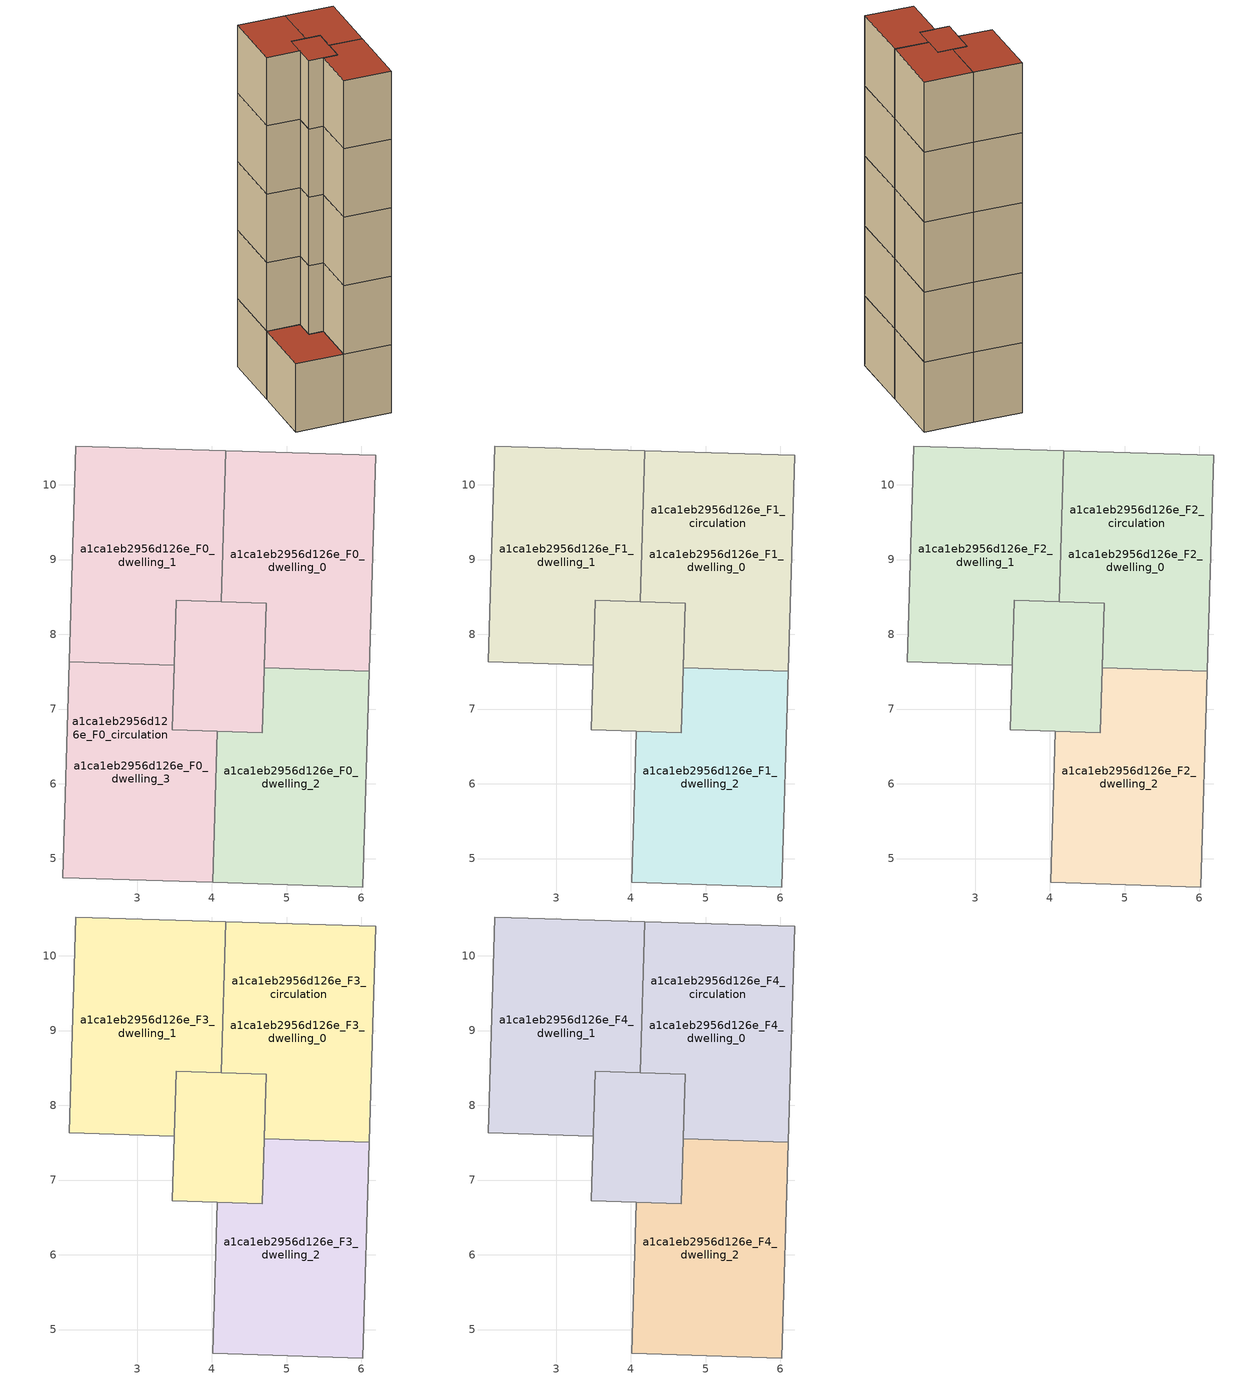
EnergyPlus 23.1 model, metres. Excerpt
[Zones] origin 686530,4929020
a1ca1eb2956d126e_F0_dwelling_0
 floor ground (EU_floor_Construction): 4.73,8.42 4.67,6.68 3.47,6.72 3.52,8.45 4.12,8.44 z0; 6.19,10.4 6.1,7.51 4.7,7.55 4.73,8.42 4.12,8.44 4.19,10.46 z0
 wall adiabatic (EU_wall_Construction): 4.12,8.44 4.73,8.42 4.7,7.55 / 6.1,7.51 6.19,10.4 4.19,10.46 z0:3
 wall to a1ca1eb2956d126e_F0_dwelling_1 (EU_wall_Construction): 4.19,10.46 4.12,8.44 z0:3
 wall to a1ca1eb2956d126e_F0_dwelling_2 (EU_wall_Construction): 4.7,7.55 6.1,7.51 z0:3
a1ca1eb2956d126e_F0_dwelling_1
 floor ground (EU_floor_Construction): 4.73,8.42 4.67,6.68 3.47,6.72 3.5,7.59 3.52,8.45 4.12,8.44 z0; 4.19,10.46 4.12,8.44 3.52,8.45 3.5,7.59 2.09,7.63 2.18,10.52 z0
 wall adiabatic (EU_wall_Construction): 4.19,10.46 2.18,10.52 2.09,7.63 / 3.5,7.59 3.52,8.45 4.12,8.44 z0:3
 wall to a1ca1eb2956d126e_F0_dwelling_3 (EU_wall_Construction): 2.09,7.63 3.5,7.59 z0:3
a1ca1eb2956d126e_F0_dwelling_2
 floor ground (EU_floor_Construction): 6.1,7.51 6.01,4.62 4.01,4.68 4.07,6.7 4.67,6.68 4.7,7.55 z0
 wall adiabatic (EU_wall_Construction): 4.7,7.55 4.67,6.68 4.07,6.7 4.01,4.68 6.01,4.62 6.1,7.51 z0:3
a1ca1eb2956d126e_F0_dwelling_3
 floor ground (EU_floor_Construction): 3.5,7.59 3.47,6.72 4.07,6.7 4.01,4.68 2.01,4.74 2.09,7.63 z0; 4.73,8.42 4.67,6.68 3.47,6.72 3.5,7.59 3.52,8.45 z0
 wall adiabatic (EU_wall_Construction): 2.09,7.63 2.01,4.74 4.01,4.68 4.07,6.7 3.47,6.72 3.5,7.59 z0:3
 roof outside (EU_roof_Construction): 4.67,6.68 4.73,8.42 3.52,8.45 3.5,7.59 3.47,6.72 z3; 4.01,4.68 4.07,6.7 3.47,6.72 3.5,7.59 2.09,7.63 2.01,4.74 z3
a1ca1eb2956d126e_F0_circulation
 floor ground (EU_floor_Construction): 4.73,8.42 4.67,6.68 3.47,6.72 3.5,7.59 3.52,8.45 4.12,8.44 z0; 6.19,10.4 6.1,7.51 4.7,7.55 4.73,8.42 4.12,8.44 4.19,10.46 z0; 4.19,10.46 4.12,8.44 3.52,8.45 3.5,7.59 2.09,7.63 2.18,10.52 z0; 3.5,7.59 3.47,6.72 4.07,6.7 4.01,4.68 2.01,4.74 2.09,7.63 z0
 wall adiabatic (EU_wall_Construction): 3.47,6.72 4.67,6.68 4.73,8.42 3.52,8.45 3.47,6.72 z0:3
 roof outside (EU_floor_Construction): 4.01,4.68 4.07,6.7 3.47,6.72 3.5,7.59 2.09,7.63 2.01,4.74 z3
a1ca1eb2956d126e_F1_dwelling_0
 floor outside (EU_floor_Construction): 6.19,10.4 6.1,7.51 4.7,7.55 4.73,8.42 4.12,8.44 4.19,10.46 z3
 floor to a1ca1eb2956d126e_F0_dwelling_0 (EU_floor_Construction): 4.73,8.42 4.67,6.68 3.47,6.72 3.52,8.45 4.12,8.44 z3
 wall adiabatic (EU_wall_Construction): 4.12,8.44 4.73,8.42 4.7,7.55 / 6.1,7.51 6.19,10.4 4.19,10.46 z3:6
 wall to a1ca1eb2956d126e_F1_dwelling_1 (EU_wall_Construction): 4.19,10.46 4.12,8.44 z3:6
 wall to a1ca1eb2956d126e_F1_dwelling_2 (EU_wall_Construction): 4.7,7.55 6.1,7.51 z3:6
a1ca1eb2956d126e_F1_dwelling_1
 floor to a1ca1eb2956d126e_F0_dwelling_1 (EU_floor_Construction): 4.73,8.42 4.67,6.68 3.47,6.72 3.5,7.59 3.52,8.45 4.12,8.44 z3; 4.19,10.46 4.12,8.44 3.52,8.45 3.5,7.59 2.09,7.63 2.18,10.52 z3
 wall adiabatic (EU_wall_Construction): 4.19,10.46 2.18,10.52 2.09,7.63 3.5,7.59 3.52,8.45 4.12,8.44 z3:6
a1ca1eb2956d126e_F1_dwelling_2
 floor to a1ca1eb2956d126e_F0_dwelling_2 (EU_floor_Construction): 6.1,7.51 6.01,4.62 4.01,4.68 4.07,6.7 4.67,6.68 4.7,7.55 z3
 wall adiabatic (EU_wall_Construction): 4.7,7.55 4.67,6.68 4.07,6.7 4.01,4.68 6.01,4.62 6.1,7.51 z3:6
a1ca1eb2956d126e_F1_circulation
 floor outside (EU_floor_Construction): 4.73,8.42 4.67,6.68 3.47,6.72 3.5,7.59 3.52,8.45 4.12,8.44 z3; 4.19,10.46 4.12,8.44 3.52,8.45 3.5,7.59 2.09,7.63 2.18,10.52 z3
 floor to a1ca1eb2956d126e_F0_circulation (EU_floor_Construction): 6.19,10.4 6.1,7.51 4.7,7.55 4.73,8.42 4.12,8.44 4.19,10.46 z3
 wall adiabatic (EU_wall_Construction): 3.47,6.72 4.67,6.68 4.73,8.42 3.52,8.45 3.47,6.72 z3:6
a1ca1eb2956d126e_F2_dwelling_0
 floor outside (EU_floor_Construction): 6.19,10.4 6.1,7.51 4.7,7.55 4.73,8.42 4.12,8.44 4.19,10.46 z6
 floor to a1ca1eb2956d126e_F1_dwelling_0 (EU_floor_Construction): 4.73,8.42 4.67,6.68 3.47,6.72 3.52,8.45 4.12,8.44 z6
 wall adiabatic (EU_wall_Construction): 4.12,8.44 4.73,8.42 4.7,7.55 / 6.1,7.51 6.19,10.4 4.19,10.46 z6:9
 wall to a1ca1eb2956d126e_F2_dwelling_1 (EU_wall_Construction): 4.19,10.46 4.12,8.44 z6:9
 wall to a1ca1eb2956d126e_F2_dwelling_2 (EU_wall_Construction): 4.7,7.55 6.1,7.51 z6:9
a1ca1eb2956d126e_F2_dwelling_1
 floor to a1ca1eb2956d126e_F1_dwelling_1 (EU_floor_Construction): 4.73,8.42 4.67,6.68 3.47,6.72 3.5,7.59 3.52,8.45 4.12,8.44 z6; 4.19,10.46 4.12,8.44 3.52,8.45 3.5,7.59 2.09,7.63 2.18,10.52 z6
 wall adiabatic (EU_wall_Construction): 4.19,10.46 2.18,10.52 2.09,7.63 3.5,7.59 3.52,8.45 4.12,8.44 z6:9
a1ca1eb2956d126e_F2_dwelling_2
 floor to a1ca1eb2956d126e_F1_dwelling_2 (EU_floor_Construction): 6.1,7.51 6.01,4.62 4.01,4.68 4.07,6.7 4.67,6.68 4.7,7.55 z6
 wall adiabatic (EU_wall_Construction): 4.7,7.55 4.67,6.68 4.07,6.7 4.01,4.68 6.01,4.62 6.1,7.51 z6:9
a1ca1eb2956d126e_F2_circulation
 floor outside (EU_floor_Construction): 4.73,8.42 4.67,6.68 3.47,6.72 3.5,7.59 3.52,8.45 4.12,8.44 z6; 4.19,10.46 4.12,8.44 3.52,8.45 3.5,7.59 2.09,7.63 2.18,10.52 z6
 floor to a1ca1eb2956d126e_F1_circulation (EU_floor_Construction): 6.19,10.4 6.1,7.51 4.7,7.55 4.73,8.42 4.12,8.44 4.19,10.46 z6
 wall adiabatic (EU_wall_Construction): 3.47,6.72 4.67,6.68 4.73,8.42 3.52,8.45 3.47,6.72 z6:9
a1ca1eb2956d126e_F3_dwelling_0
 floor outside (EU_floor_Construction): 6.19,10.4 6.1,7.51 4.7,7.55 4.73,8.42 4.12,8.44 4.19,10.46 z9
 floor to a1ca1eb2956d126e_F2_dwelling_0 (EU_floor_Construction): 4.73,8.42 4.67,6.68 3.47,6.72 3.52,8.45 4.12,8.44 z9
 wall adiabatic (EU_wall_Construction): 4.12,8.44 4.73,8.42 4.7,7.55 / 6.1,7.51 6.19,10.4 4.19,10.46 z9:12
 wall to a1ca1eb2956d126e_F3_dwelling_1 (EU_wall_Construction): 4.19,10.46 4.12,8.44 z9:12
 wall to a1ca1eb2956d126e_F3_dwelling_2 (EU_wall_Construction): 4.7,7.55 6.1,7.51 z9:12
a1ca1eb2956d126e_F3_dwelling_1
 floor to a1ca1eb2956d126e_F2_dwelling_1 (EU_floor_Construction): 4.73,8.42 4.67,6.68 3.47,6.72 3.5,7.59 3.52,8.45 4.12,8.44 z9; 4.19,10.46 4.12,8.44 3.52,8.45 3.5,7.59 2.09,7.63 2.18,10.52 z9
 wall adiabatic (EU_wall_Construction): 4.19,10.46 2.18,10.52 2.09,7.63 3.5,7.59 3.52,8.45 4.12,8.44 z9:12
a1ca1eb2956d126e_F3_dwelling_2
 floor to a1ca1eb2956d126e_F2_dwelling_2 (EU_floor_Construction): 6.1,7.51 6.01,4.62 4.01,4.68 4.07,6.7 4.67,6.68 4.7,7.55 z9
 wall adiabatic (EU_wall_Construction): 4.7,7.55 4.67,6.68 4.07,6.7 4.01,4.68 6.01,4.62 6.1,7.51 z9:12
a1ca1eb2956d126e_F3_circulation
 floor outside (EU_floor_Construction): 4.73,8.42 4.67,6.68 3.47,6.72 3.5,7.59 3.52,8.45 4.12,8.44 z9; 4.19,10.46 4.12,8.44 3.52,8.45 3.5,7.59 2.09,7.63 2.18,10.52 z9
 floor to a1ca1eb2956d126e_F2_circulation (EU_floor_Construction): 6.19,10.4 6.1,7.51 4.7,7.55 4.73,8.42 4.12,8.44 4.19,10.46 z9
 wall adiabatic (EU_wall_Construction): 3.47,6.72 4.67,6.68 4.73,8.42 3.52,8.45 3.47,6.72 z9:12
a1ca1eb2956d126e_F4_dwelling_0
 floor outside (EU_floor_Construction): 6.19,10.4 6.1,7.51 4.7,7.55 4.73,8.42 4.12,8.44 4.19,10.46 z12
 floor to a1ca1eb2956d126e_F3_dwelling_0 (EU_floor_Construction): 4.73,8.42 4.67,6.68 3.47,6.72 3.52,8.45 4.12,8.44 z12
 wall adiabatic (EU_wall_Construction): 4.12,8.44 4.73,8.42 4.7,7.55 / 6.1,7.51 6.19,10.4 4.19,10.46 z12:15
 wall to a1ca1eb2956d126e_F4_dwelling_1 (EU_wall_Construction): 4.19,10.46 4.12,8.44 z12:15
 wall to a1ca1eb2956d126e_F4_dwelling_2 (EU_wall_Construction): 4.7,7.55 6.1,7.51 z12:15
 roof outside (EU_roof_Construction): 6.1,7.51 6.19,10.4 4.19,10.46 4.12,8.44 4.73,8.42 4.7,7.55 z15; 4.67,6.68 4.73,8.42 4.12,8.44 3.52,8.45 3.47,6.72 z15
a1ca1eb2956d126e_F4_dwelling_1
 floor to a1ca1eb2956d126e_F3_dwelling_1 (EU_floor_Construction): 4.73,8.42 4.67,6.68 3.47,6.72 3.5,7.59 3.52,8.45 4.12,8.44 z12; 4.19,10.46 4.12,8.44 3.52,8.45 3.5,7.59 2.09,7.63 2.18,10.52 z12
 wall adiabatic (EU_wall_Construction): 4.19,10.46 2.18,10.52 2.09,7.63 3.5,7.59 3.52,8.45 4.12,8.44 z12:15
 roof outside (EU_roof_Construction): 4.67,6.68 4.73,8.42 4.12,8.44 3.52,8.45 3.5,7.59 3.47,6.72 z15; 3.5,7.59 3.52,8.45 4.12,8.44 4.19,10.46 2.18,10.52 2.09,7.63 z15
a1ca1eb2956d126e_F4_dwelling_2
 floor to a1ca1eb2956d126e_F3_dwelling_2 (EU_floor_Construction): 6.1,7.51 6.01,4.62 4.01,4.68 4.07,6.7 4.67,6.68 4.7,7.55 z12
 wall adiabatic (EU_wall_Construction): 4.7,7.55 4.67,6.68 4.07,6.7 4.01,4.68 6.01,4.62 6.1,7.51 z12:15
 roof outside (EU_roof_Construction): 6.01,4.62 6.1,7.51 4.7,7.55 4.67,6.68 4.07,6.7 4.01,4.68 z15
a1ca1eb2956d126e_F4_circulation
 floor outside (EU_floor_Construction): 4.73,8.42 4.67,6.68 3.47,6.72 3.5,7.59 3.52,8.45 4.12,8.44 z12; 4.19,10.46 4.12,8.44 3.52,8.45 3.5,7.59 2.09,7.63 2.18,10.52 z12
 floor to a1ca1eb2956d126e_F3_circulation (EU_floor_Construction): 6.19,10.4 6.1,7.51 4.7,7.55 4.73,8.42 4.12,8.44 4.19,10.46 z12
 wall adiabatic (EU_wall_Construction): 3.47,6.72 4.67,6.68 4.73,8.42 3.52,8.45 3.47,6.72 z12:15
 roof outside (EU_roof_Construction): 6.1,7.51 6.19,10.4 4.19,10.46 4.12,8.44 4.73,8.42 4.7,7.55 z15; 4.67,6.68 4.73,8.42 4.12,8.44 3.52,8.45 3.5,7.59 3.47,6.72 z15; 3.5,7.59 3.52,8.45 4.12,8.44 4.19,10.46 2.18,10.52 2.09,7.63 z15
[Building]
EU S2 Campaign: North Axis=0; Terrain=City; Solar Distribution=FullExterior
[Site:Location]
Bologna: Latitude=44.5; Longitude=11.25; Time Zone=1; Elevation=37
[SizingPeriod:WeatherFileDays]
AnnualSizingPeriod: Begin Month=1; Begin Day of Month=1; End Month=12; End Day of Month=31; Day of Week for Start Day=Monday; Use Weather File Daylight Saving Period=No; Use Weather File Rain and Snow Indicators=No
[MATERIAL]
EU_InternalMass_Material: Roughness=MediumRough; Thickness=0.1; Conductivity=1; Density=1800; Specific Heat=900; Thermal Absorptance=0.9; Solar Absorptance=0.7; Visible Absorptance=0.7
[MATERIAL:NOMASS] Roughness=MediumRough; Thermal Absorptance=0.9; Solar Absorptance=0.7; Visible Absorptance=0.7
Name | Thermal Resistance
EU_wall_NoMass | 0.905828
EU_roof_NoMass | 0.37593
EU_floor_NoMass | 0.67114
[CONSTRUCTION]
EU_wall_Construction: EU_wall_NoMass
EU_roof_Construction: EU_roof_NoMass
EU_floor_Construction: EU_floor_NoMass
EU_InternalMass_Construction: EU_InternalMass_Material
[ZONE] Type=1; Multiplier=1; Ceiling Height=autocalculate; Floor Area=autocalculate; Part of Total Floor Area=Yes
Name | Volume
a1ca1eb2956d126e_F0_dwelling_0; a1ca1eb2956d126e_F1_dwelling_0; a1ca1eb2956d126e_F2_dwelling_0; a1ca1eb2956d126e_F3_dwelling_0; a1ca1eb2956d126e_F4_dwelling_0 | 22.0745
a1ca1eb2956d126e_F0_dwelling_1; a1ca1eb2956d126e_F1_dwelling_1; a1ca1eb2956d126e_F2_dwelling_1; a1ca1eb2956d126e_F3_dwelling_1; a1ca1eb2956d126e_F4_dwelling_1 | 22.0759
a1ca1eb2956d126e_F0_dwelling_2 | 15.8174
a1ca1eb2956d126e_F1_dwelling_2; a1ca1eb2956d126e_F2_dwelling_2; a1ca1eb2956d126e_F3_dwelling_2; a1ca1eb2956d126e_F4_dwelling_2 | 15.8159
a1ca1eb2956d126e_F0_dwelling_3 | 22.0752
a1ca1eb2956d126e_F0_circulation | 53.7107
a1ca1eb2956d126e_F1_circulation | 37.8926
a1ca1eb2956d126e_F2_circulation; a1ca1eb2956d126e_F3_circulation; a1ca1eb2956d126e_F4_circulation | 37.8933
[INTERNALMASS] Construction=EU_InternalMass_Construction
Name | Zone or ZoneList | Surface Area
a1ca1eb2956d126e_F0_dwelling_0_EU_InternalMass | a1ca1eb2956d126e_F0_dwelling_0 | 5.27238
a1ca1eb2956d126e_F0_dwelling_1_EU_InternalMass | a1ca1eb2956d126e_F0_dwelling_1 | 5.27238
a1ca1eb2956d126e_F0_dwelling_2_EU_InternalMass | a1ca1eb2956d126e_F0_dwelling_2 | 5.27238
a1ca1eb2956d126e_F0_dwelling_3_EU_InternalMass | a1ca1eb2956d126e_F0_dwelling_3 | 5.27238
a1ca1eb2956d126e_F1_dwelling_0_EU_InternalMass | a1ca1eb2956d126e_F1_dwelling_0 | 10.5448
a1ca1eb2956d126e_F1_dwelling_1_EU_InternalMass | a1ca1eb2956d126e_F1_dwelling_1 | 5.27238
a1ca1eb2956d126e_F1_dwelling_2_EU_InternalMass | a1ca1eb2956d126e_F1_dwelling_2 | 5.27238
a1ca1eb2956d126e_F2_dwelling_0_EU_InternalMass | a1ca1eb2956d126e_F2_dwelling_0 | 10.5448
a1ca1eb2956d126e_F2_dwelling_1_EU_InternalMass | a1ca1eb2956d126e_F2_dwelling_1 | 5.27238
a1ca1eb2956d126e_F2_dwelling_2_EU_InternalMass | a1ca1eb2956d126e_F2_dwelling_2 | 5.27238
a1ca1eb2956d126e_F3_dwelling_0_EU_InternalMass | a1ca1eb2956d126e_F3_dwelling_0 | 10.5448
a1ca1eb2956d126e_F3_dwelling_1_EU_InternalMass | a1ca1eb2956d126e_F3_dwelling_1 | 5.27238
a1ca1eb2956d126e_F3_dwelling_2_EU_InternalMass | a1ca1eb2956d126e_F3_dwelling_2 | 5.27238
a1ca1eb2956d126e_F4_dwelling_0_EU_InternalMass | a1ca1eb2956d126e_F4_dwelling_0 | 10.5448
a1ca1eb2956d126e_F4_dwelling_1_EU_InternalMass | a1ca1eb2956d126e_F4_dwelling_1 | 5.27238
a1ca1eb2956d126e_F4_dwelling_2_EU_InternalMass | a1ca1eb2956d126e_F4_dwelling_2 | 5.27238
[OTHEREQUIPMENT] Fuel Type=Electricity; Design Level Calculation Method=Watts/Area; Power per Zone Floor Area=1; Fraction Latent=0; Fraction Radiant=0; Fraction Lost=0; Carbon Dioxide Generation Rate=0; EndUse Subcategory=EU_Step8_InternalGains
Name | Zone or ZoneList or Space or SpaceList | Schedule
EU_Step8_InternalGain_a1ca1eb2956d126e_F0_dwelling_0_f000 | a1ca1eb2956d126e_F0_dwelling_0 | EU_Step8_GainSchedule_a1ca1eb2956d126e_F0_dwelling_0_f000
EU_Step8_InternalGain_a1ca1eb2956d126e_F0_dwelling_1_f000 | a1ca1eb2956d126e_F0_dwelling_1 | EU_Step8_GainSchedule_a1ca1eb2956d126e_F0_dwelling_1_f000
EU_Step8_InternalGain_a1ca1eb2956d126e_F0_dwelling_2_f000 | a1ca1eb2956d126e_F0_dwelling_2 | EU_Step8_GainSchedule_a1ca1eb2956d126e_F0_dwelling_2_f000
EU_Step8_InternalGain_a1ca1eb2956d126e_F0_dwelling_3_f000 | a1ca1eb2956d126e_F0_dwelling_3 | EU_Step8_GainSchedule_a1ca1eb2956d126e_F0_dwelling_3_f000
EU_Step8_InternalGain_a1ca1eb2956d126e_F1_dwelling_0_f000 | a1ca1eb2956d126e_F1_dwelling_0 | EU_Step8_GainSchedule_a1ca1eb2956d126e_F1_dwelling_0_f000
EU_Step8_InternalGain_a1ca1eb2956d126e_F1_dwelling_1_f000 | a1ca1eb2956d126e_F1_dwelling_1 | EU_Step8_GainSchedule_a1ca1eb2956d126e_F1_dwelling_1_f000
EU_Step8_InternalGain_a1ca1eb2956d126e_F1_dwelling_2_f000 | a1ca1eb2956d126e_F1_dwelling_2 | EU_Step8_GainSchedule_a1ca1eb2956d126e_F1_dwelling_2_f000
EU_Step8_InternalGain_a1ca1eb2956d126e_F2_dwelling_0_f000 | a1ca1eb2956d126e_F2_dwelling_0 | EU_Step8_GainSchedule_a1ca1eb2956d126e_F2_dwelling_0_f000
EU_Step8_InternalGain_a1ca1eb2956d126e_F2_dwelling_1_f000 | a1ca1eb2956d126e_F2_dwelling_1 | EU_Step8_GainSchedule_a1ca1eb2956d126e_F2_dwelling_1_f000
EU_Step8_InternalGain_a1ca1eb2956d126e_F2_dwelling_2_f000 | a1ca1eb2956d126e_F2_dwelling_2 | EU_Step8_GainSchedule_a1ca1eb2956d126e_F2_dwelling_2_f000
EU_Step8_InternalGain_a1ca1eb2956d126e_F3_dwelling_0_f000 | a1ca1eb2956d126e_F3_dwelling_0 | EU_Step8_GainSchedule_a1ca1eb2956d126e_F3_dwelling_0_f000
EU_Step8_InternalGain_a1ca1eb2956d126e_F3_dwelling_1_f000 | a1ca1eb2956d126e_F3_dwelling_1 | EU_Step8_GainSchedule_a1ca1eb2956d126e_F3_dwelling_1_f000
EU_Step8_InternalGain_a1ca1eb2956d126e_F3_dwelling_2_f000 | a1ca1eb2956d126e_F3_dwelling_2 | EU_Step8_GainSchedule_a1ca1eb2956d126e_F3_dwelling_2_f000
EU_Step8_InternalGain_a1ca1eb2956d126e_F4_dwelling_0_f000 | a1ca1eb2956d126e_F4_dwelling_0 | EU_Step8_GainSchedule_a1ca1eb2956d126e_F4_dwelling_0_f000
EU_Step8_InternalGain_a1ca1eb2956d126e_F4_dwelling_1_f000 | a1ca1eb2956d126e_F4_dwelling_1 | EU_Step8_GainSchedule_a1ca1eb2956d126e_F4_dwelling_1_f000
EU_Step8_InternalGain_a1ca1eb2956d126e_F4_dwelling_2_f000 | a1ca1eb2956d126e_F4_dwelling_2 | EU_Step8_GainSchedule_a1ca1eb2956d126e_F4_dwelling_2_f000
[ZONEINFILTRATION:DESIGNFLOWRATE] Schedule=EU_AlwaysOn; Design Flow Rate Calculation Method=Flow/Area; Flow Rate per Floor Area=0.0005; Constant Term Coefficient=1; Temperature Term Coefficient=0; Velocity Term Coefficient=0; Velocity Squared Term Coefficient=0
Name | Zone or ZoneList or Space or SpaceList
EU_Circulation_Infiltration_a1ca1eb2956d126e_F0_circulation | a1ca1eb2956d126e_F0_circulation
EU_Circulation_Infiltration_a1ca1eb2956d126e_F1_circulation | a1ca1eb2956d126e_F1_circulation
EU_Circulation_Infiltration_a1ca1eb2956d126e_F2_circulation | a1ca1eb2956d126e_F2_circulation
EU_Circulation_Infiltration_a1ca1eb2956d126e_F3_circulation | a1ca1eb2956d126e_F3_circulation
EU_Circulation_Infiltration_a1ca1eb2956d126e_F4_circulation | a1ca1eb2956d126e_F4_circulation
[ZONEVENTILATION:DESIGNFLOWRATE] Schedule=EU_AlwaysOn; Design Flow Rate Calculation Method=AirChanges/Hour; Air Changes per Hour=0.73129; Ventilation Type=Natural; Fan Pressure Rise=0; Fan Total Efficiency=1; Constant Term Coefficient=1; Temperature Term Coefficient=0; Velocity Term Coefficient=0; Velocity Squared Term Coefficient=0; Minimum Indoor Temperature=-100; Maximum Indoor Temperature=100; Delta Temperature=-100; Minimum Outdoor Temperature=-100; Maximum Outdoor Temperature=100; Maximum Wind Speed=40
Name | Zone or ZoneList or Space or SpaceList
EU_ConstantAir_a1ca1eb2956d126e_F0_dwelling_0 | a1ca1eb2956d126e_F0_dwelling_0
EU_ConstantAir_a1ca1eb2956d126e_F0_dwelling_1 | a1ca1eb2956d126e_F0_dwelling_1
EU_ConstantAir_a1ca1eb2956d126e_F0_dwelling_2 | a1ca1eb2956d126e_F0_dwelling_2
EU_ConstantAir_a1ca1eb2956d126e_F0_dwelling_3 | a1ca1eb2956d126e_F0_dwelling_3
EU_ConstantAir_a1ca1eb2956d126e_F1_dwelling_0 | a1ca1eb2956d126e_F1_dwelling_0
EU_ConstantAir_a1ca1eb2956d126e_F1_dwelling_1 | a1ca1eb2956d126e_F1_dwelling_1
EU_ConstantAir_a1ca1eb2956d126e_F1_dwelling_2 | a1ca1eb2956d126e_F1_dwelling_2
EU_ConstantAir_a1ca1eb2956d126e_F2_dwelling_0 | a1ca1eb2956d126e_F2_dwelling_0
EU_ConstantAir_a1ca1eb2956d126e_F2_dwelling_1 | a1ca1eb2956d126e_F2_dwelling_1
EU_ConstantAir_a1ca1eb2956d126e_F2_dwelling_2 | a1ca1eb2956d126e_F2_dwelling_2
EU_ConstantAir_a1ca1eb2956d126e_F3_dwelling_0 | a1ca1eb2956d126e_F3_dwelling_0
EU_ConstantAir_a1ca1eb2956d126e_F3_dwelling_1 | a1ca1eb2956d126e_F3_dwelling_1
EU_ConstantAir_a1ca1eb2956d126e_F3_dwelling_2 | a1ca1eb2956d126e_F3_dwelling_2
EU_ConstantAir_a1ca1eb2956d126e_F4_dwelling_0 | a1ca1eb2956d126e_F4_dwelling_0
EU_ConstantAir_a1ca1eb2956d126e_F4_dwelling_1 | a1ca1eb2956d126e_F4_dwelling_1
EU_ConstantAir_a1ca1eb2956d126e_F4_dwelling_2 | a1ca1eb2956d126e_F4_dwelling_2
[HVACTEMPLATE:THERMOSTAT] Constant Heating Setpoint=20; Constant Cooling Setpoint=50
EU_HeatOnly_a1ca1eb2956d126e_F0_dwelling_0; EU_HeatOnly_a1ca1eb2956d126e_F0_dwelling_1; EU_HeatOnly_a1ca1eb2956d126e_F0_dwelling_2; EU_HeatOnly_a1ca1eb2956d126e_F0_dwelling_3; EU_HeatOnly_a1ca1eb2956d126e_F1_dwelling_0; EU_HeatOnly_a1ca1eb2956d126e_F1_dwelling_1; EU_HeatOnly_a1ca1eb2956d126e_F1_dwelling_2; EU_HeatOnly_a1ca1eb2956d126e_F2_dwelling_0; EU_HeatOnly_a1ca1eb2956d126e_F2_dwelling_1; EU_HeatOnly_a1ca1eb2956d126e_F2_dwelling_2; EU_HeatOnly_a1ca1eb2956d126e_F3_dwelling_0; EU_HeatOnly_a1ca1eb2956d126e_F3_dwelling_1; EU_HeatOnly_a1ca1eb2956d126e_F3_dwelling_2; EU_HeatOnly_a1ca1eb2956d126e_F4_dwelling_0; EU_HeatOnly_a1ca1eb2956d126e_F4_dwelling_1; EU_HeatOnly_a1ca1eb2956d126e_F4_dwelling_2
[HVACTEMPLATE:ZONE:IDEALLOADSAIRSYSTEM] System Availability Schedule=EU_AlwaysOn; Maximum Heating Supply Air Temperature=50; Minimum Cooling Supply Air Temperature=13; Maximum Heating Supply Air Humidity Ratio=0.0156; Minimum Cooling Supply Air Humidity Ratio=0.0077; Heating Limit=NoLimit; Cooling Limit=NoLimit; Heating Availability Schedule=EU_AlwaysOn; Cooling Availability Schedule=EU_CoolingOff; Dehumidification Control Type=ConstantSensibleHeatRatio; Cooling Sensible Heat Ratio=0.7; Dehumidification Setpoint=60; Humidification Control Type=None; Humidification Setpoint=30; Outdoor Air Method=None; Outdoor Air Flow Rate per Person=0.00944; Outdoor Air Flow Rate per Zone Floor Area=0; Outdoor Air Flow Rate per Zone=0; Demand Controlled Ventilation Type=None; Outdoor Air Economizer Type=NoEconomizer; Heat Recovery Type=None; Sensible Heat Recovery Effectiveness=0.7; Latent Heat Recovery Effectiveness=0.65
Name | Template Thermostat
a1ca1eb2956d126e_F0_dwelling_0 | EU_HeatOnly_a1ca1eb2956d126e_F0_dwelling_0
a1ca1eb2956d126e_F0_dwelling_1 | EU_HeatOnly_a1ca1eb2956d126e_F0_dwelling_1
a1ca1eb2956d126e_F0_dwelling_2 | EU_HeatOnly_a1ca1eb2956d126e_F0_dwelling_2
a1ca1eb2956d126e_F0_dwelling_3 | EU_HeatOnly_a1ca1eb2956d126e_F0_dwelling_3
a1ca1eb2956d126e_F1_dwelling_0 | EU_HeatOnly_a1ca1eb2956d126e_F1_dwelling_0
a1ca1eb2956d126e_F1_dwelling_1 | EU_HeatOnly_a1ca1eb2956d126e_F1_dwelling_1
a1ca1eb2956d126e_F1_dwelling_2 | EU_HeatOnly_a1ca1eb2956d126e_F1_dwelling_2
a1ca1eb2956d126e_F2_dwelling_0 | EU_HeatOnly_a1ca1eb2956d126e_F2_dwelling_0
a1ca1eb2956d126e_F2_dwelling_1 | EU_HeatOnly_a1ca1eb2956d126e_F2_dwelling_1
a1ca1eb2956d126e_F2_dwelling_2 | EU_HeatOnly_a1ca1eb2956d126e_F2_dwelling_2
a1ca1eb2956d126e_F3_dwelling_0 | EU_HeatOnly_a1ca1eb2956d126e_F3_dwelling_0
a1ca1eb2956d126e_F3_dwelling_1 | EU_HeatOnly_a1ca1eb2956d126e_F3_dwelling_1
a1ca1eb2956d126e_F3_dwelling_2 | EU_HeatOnly_a1ca1eb2956d126e_F3_dwelling_2
a1ca1eb2956d126e_F4_dwelling_0 | EU_HeatOnly_a1ca1eb2956d126e_F4_dwelling_0
a1ca1eb2956d126e_F4_dwelling_1 | EU_HeatOnly_a1ca1eb2956d126e_F4_dwelling_1
a1ca1eb2956d126e_F4_dwelling_2 | EU_HeatOnly_a1ca1eb2956d126e_F4_dwelling_2
[SIZING:ZONE] Zone Cooling Design Supply Air Temperature Input Method=SupplyAirTemperature; Zone Cooling Design Supply Air Temperature=13; Zone Heating Design Supply Air Temperature Input Method=SupplyAirTemperature; Zone Heating Design Supply Air Temperature=50; Zone Cooling Design Supply Air Humidity Ratio=0.008; Zone Heating Design Supply Air Humidity Ratio=0.008; Cooling Design Air Flow Method=DesignDay; Cooling Design Air Flow Rate=0; Cooling Minimum Air Flow per Zone Floor Area=0.000762; Cooling Minimum Air Flow=0; Cooling Minimum Air Flow Fraction=0.2; Heating Design Air Flow Method=DesignDay; Heating Design Air Flow Rate=0; Heating Maximum Air Flow per Zone Floor Area=0.002032; Heating Maximum Air Flow=0.141576; Heating Maximum Air Flow Fraction=0.3; Account for Dedicated Outdoor Air System=No; Dedicated Outdoor Air System Control Strategy=NeutralSupplyAir; Dedicated Outdoor Air Low Setpoint Temperature for Design=autosize; Dedicated Outdoor Air High Setpoint Temperature for Design=autosize; Zone Load Sizing Method=Sensible Load Only No Latent Load; Zone Latent Cooling Design Supply Air Humidity Ratio Input Method=HumidityRatioDifference; Zone Cooling Design Supply Air Humidity Ratio Difference=0.005; Zone Latent Heating Design Supply Air Humidity Ratio Input Method=HumidityRatioDifference; Zone Humidification Design Supply Air Humidity Ratio Difference=0.005
a1ca1eb2956d126e_F0_dwelling_0; a1ca1eb2956d126e_F0_dwelling_1; a1ca1eb2956d126e_F0_dwelling_2; a1ca1eb2956d126e_F0_dwelling_3; a1ca1eb2956d126e_F1_dwelling_0; a1ca1eb2956d126e_F1_dwelling_1; a1ca1eb2956d126e_F1_dwelling_2; a1ca1eb2956d126e_F2_dwelling_0; a1ca1eb2956d126e_F2_dwelling_1; a1ca1eb2956d126e_F2_dwelling_2; a1ca1eb2956d126e_F3_dwelling_0; a1ca1eb2956d126e_F3_dwelling_1; a1ca1eb2956d126e_F3_dwelling_2; a1ca1eb2956d126e_F4_dwelling_0; a1ca1eb2956d126e_F4_dwelling_1; a1ca1eb2956d126e_F4_dwelling_2
[SCHEDULE:CONSTANT]
Name | Hourly Value
EU_AlwaysOn | 1
EU_CoolingOff | 0
[SCHEDULE:FILE] Column Number=1; Rows to Skip at Top=0; Number of Hours of Data=8760; Column Separator=Comma; Interpolate to Timestep=No; Minutes per Item=60; Adjust Schedule for Daylight Savings=Yes
Name | File
EU_Step8_GainSchedule_a1ca1eb2956d126e_F0_dwelling_0_f000 | ../../schedules/a1ca1eb2956d126e/a1ca1eb2956d126e_F0_dwelling_0_f000_gain.csv
EU_Step8_GainSchedule_a1ca1eb2956d126e_F0_dwelling_1_f000 | ../../schedules/a1ca1eb2956d126e/a1ca1eb2956d126e_F0_dwelling_1_f000_gain.csv
EU_Step8_GainSchedule_a1ca1eb2956d126e_F0_dwelling_2_f000 | ../../schedules/a1ca1eb2956d126e/a1ca1eb2956d126e_F0_dwelling_2_f000_gain.csv
EU_Step8_GainSchedule_a1ca1eb2956d126e_F0_dwelling_3_f000 | ../../schedules/a1ca1eb2956d126e/a1ca1eb2956d126e_F0_dwelling_3_f000_gain.csv
EU_Step8_GainSchedule_a1ca1eb2956d126e_F1_dwelling_0_f000 | ../../schedules/a1ca1eb2956d126e/a1ca1eb2956d126e_F1_dwelling_0_f000_gain.csv
EU_Step8_GainSchedule_a1ca1eb2956d126e_F1_dwelling_1_f000 | ../../schedules/a1ca1eb2956d126e/a1ca1eb2956d126e_F1_dwelling_1_f000_gain.csv
EU_Step8_GainSchedule_a1ca1eb2956d126e_F1_dwelling_2_f000 | ../../schedules/a1ca1eb2956d126e/a1ca1eb2956d126e_F1_dwelling_2_f000_gain.csv
EU_Step8_GainSchedule_a1ca1eb2956d126e_F2_dwelling_0_f000 | ../../schedules/a1ca1eb2956d126e/a1ca1eb2956d126e_F2_dwelling_0_f000_gain.csv
EU_Step8_GainSchedule_a1ca1eb2956d126e_F2_dwelling_1_f000 | ../../schedules/a1ca1eb2956d126e/a1ca1eb2956d126e_F2_dwelling_1_f000_gain.csv
EU_Step8_GainSchedule_a1ca1eb2956d126e_F2_dwelling_2_f000 | ../../schedules/a1ca1eb2956d126e/a1ca1eb2956d126e_F2_dwelling_2_f000_gain.csv
EU_Step8_GainSchedule_a1ca1eb2956d126e_F3_dwelling_0_f000 | ../../schedules/a1ca1eb2956d126e/a1ca1eb2956d126e_F3_dwelling_0_f000_gain.csv
EU_Step8_GainSchedule_a1ca1eb2956d126e_F3_dwelling_1_f000 | ../../schedules/a1ca1eb2956d126e/a1ca1eb2956d126e_F3_dwelling_1_f000_gain.csv
EU_Step8_GainSchedule_a1ca1eb2956d126e_F3_dwelling_2_f000 | ../../schedules/a1ca1eb2956d126e/a1ca1eb2956d126e_F3_dwelling_2_f000_gain.csv
EU_Step8_GainSchedule_a1ca1eb2956d126e_F4_dwelling_0_f000 | ../../schedules/a1ca1eb2956d126e/a1ca1eb2956d126e_F4_dwelling_0_f000_gain.csv
EU_Step8_GainSchedule_a1ca1eb2956d126e_F4_dwelling_1_f000 | ../../schedules/a1ca1eb2956d126e/a1ca1eb2956d126e_F4_dwelling_1_f000_gain.csv
EU_Step8_GainSchedule_a1ca1eb2956d126e_F4_dwelling_2_f000 | ../../schedules/a1ca1eb2956d126e/a1ca1eb2956d126e_F4_dwelling_2_f000_gain.csv
